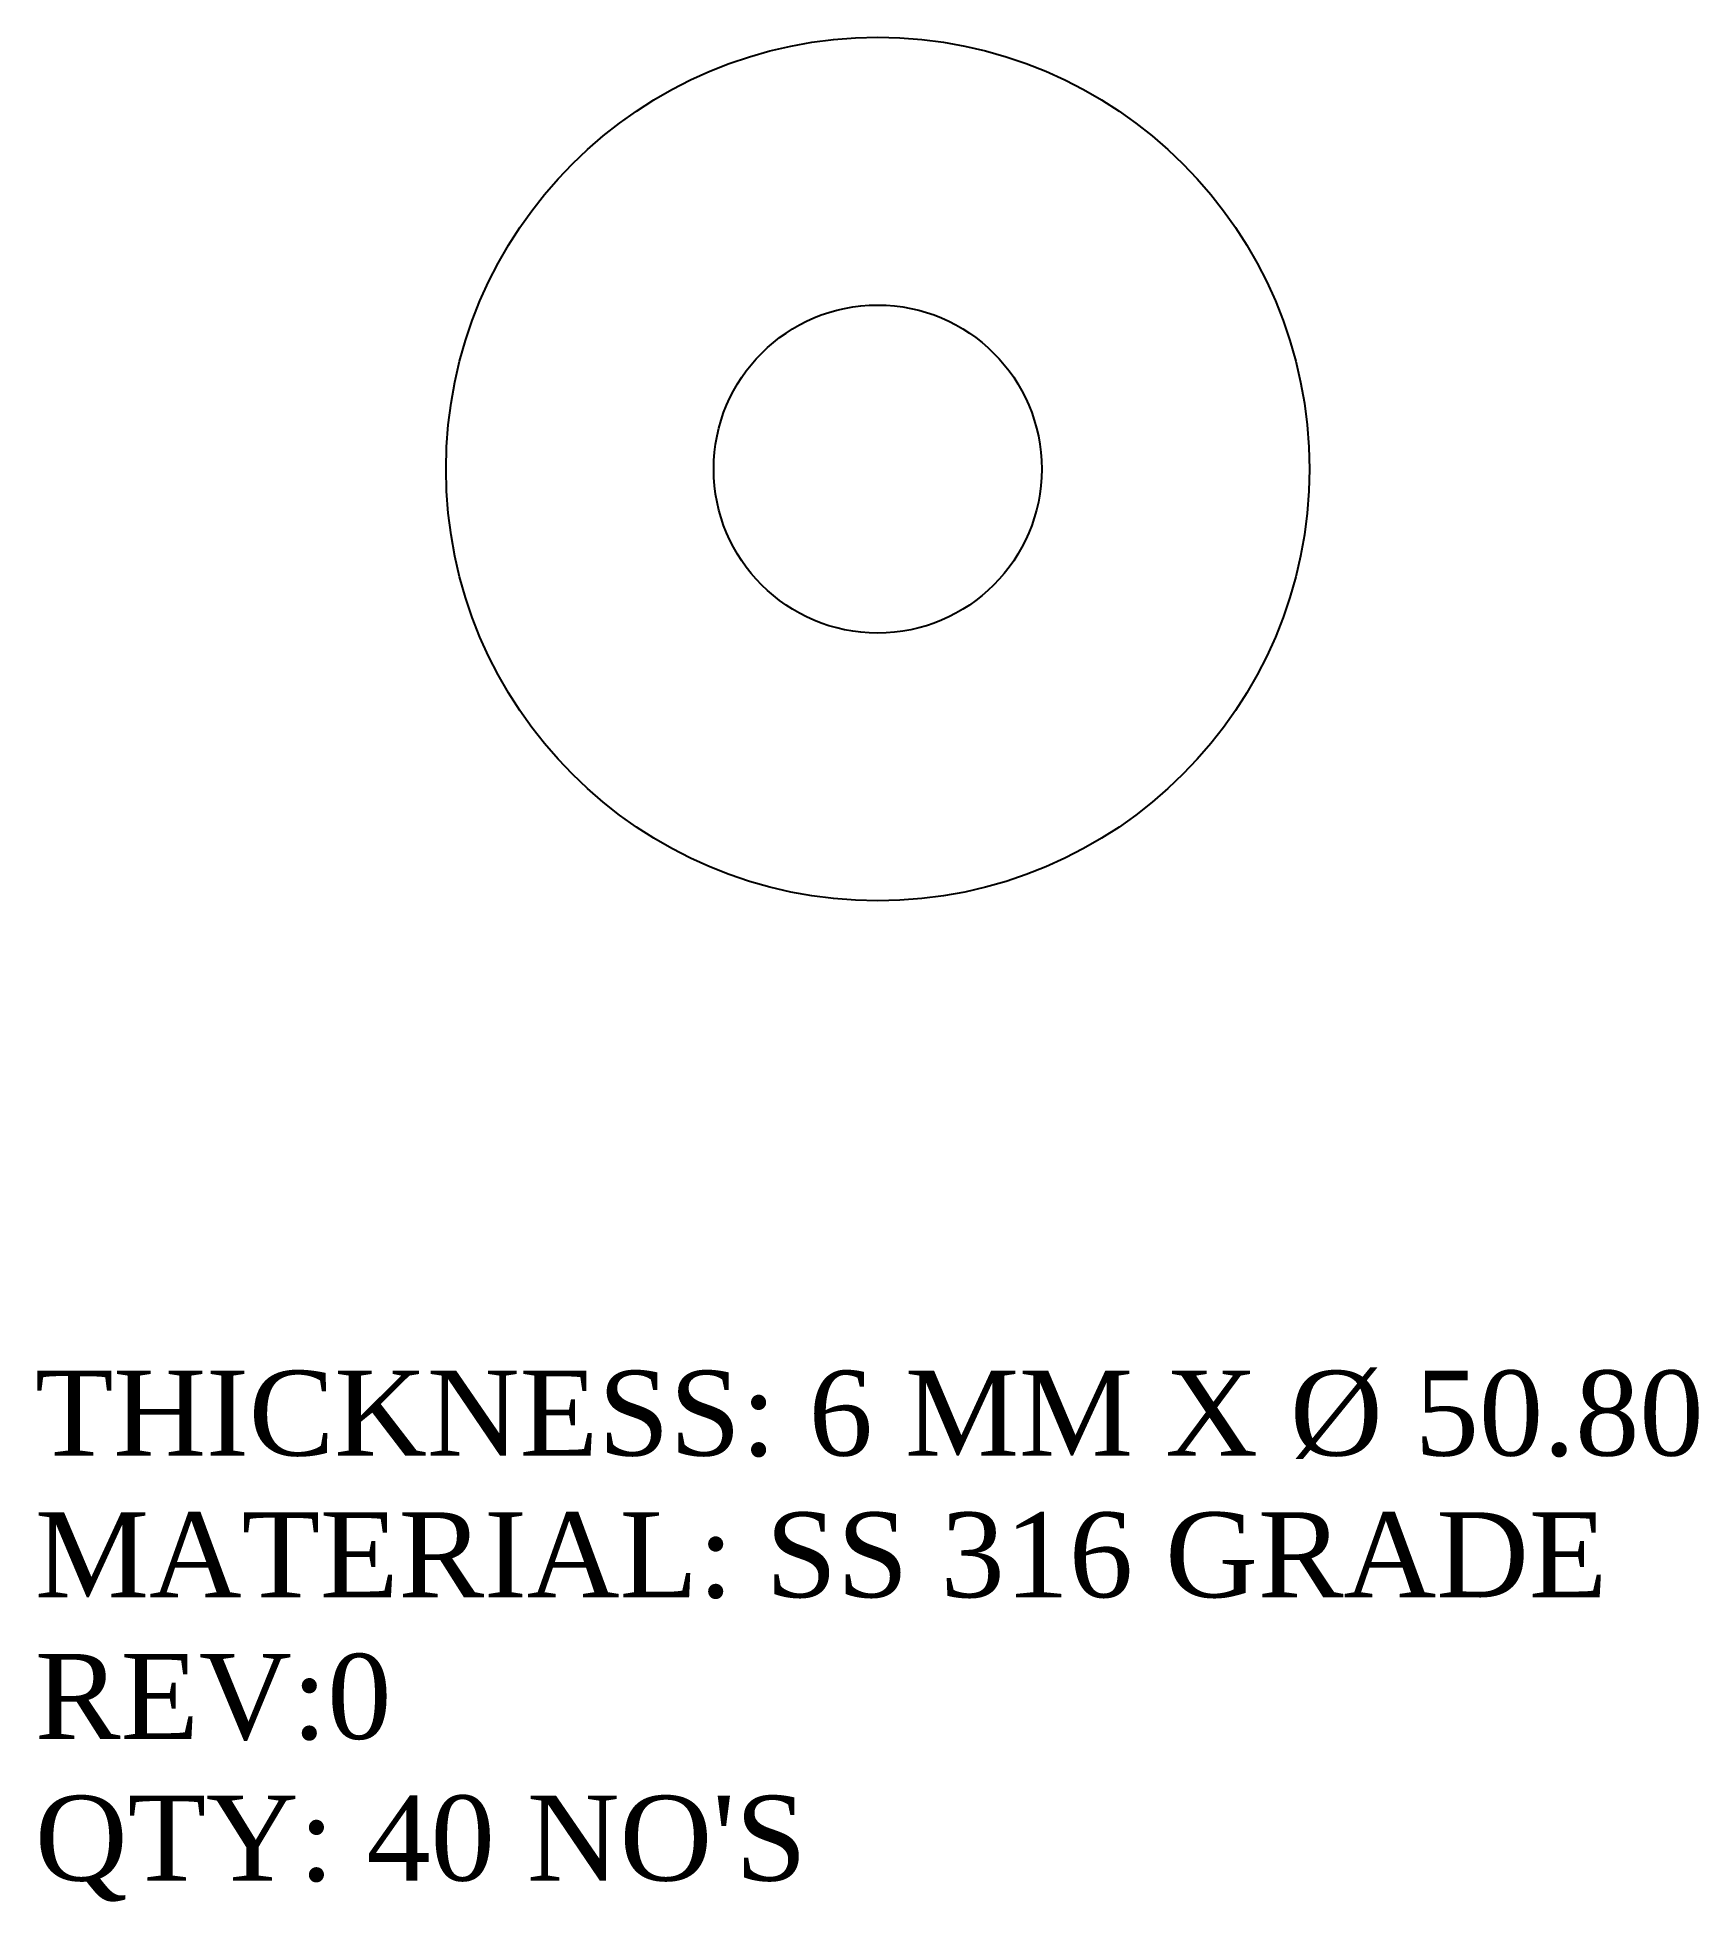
# Model space of a CAD drawing. Header units: inches. Extents: x 1676866 to 1676964, y 141 to 251.
import ezdxf

# ---------------------------------------------------------------- set-up
doc = ezdxf.new("R2010")
doc.units = ezdxf.units.IN
doc.header["$MEASUREMENT"] = 0
doc.layers.add('LaserCutting', color=3, linetype='Continuous')

msp = doc.modelspace()

# ---------------------------------------------------------------- linework, layer by layer
at = {"layer": 'LaserCutting'}
for radius in [25.4, 9.65]:
    msp.add_circle((1676915.5, 225.5), radius, dxfattribs=at)

# ---------------------------------------------------------------- texts
at = {"layer": 'LaserCutting', "insert": (1676865.91, 172.46), "char_height": 5, "attachment_point": 1}
msp.add_mtext_dynamic_manual_height_columns("{\\fTimes New Roman|b0|i0|c0|p18;THICKNESS: 6 MM X %%C 50.80\\PMATERIAL: SS 316 GRADE\\PREV:0\\PQTY: 40 NO'S}", width=161.4571, gutter_width=1, heights=[0], dxfattribs=at)

doc.saveas('drawing.dxf')
